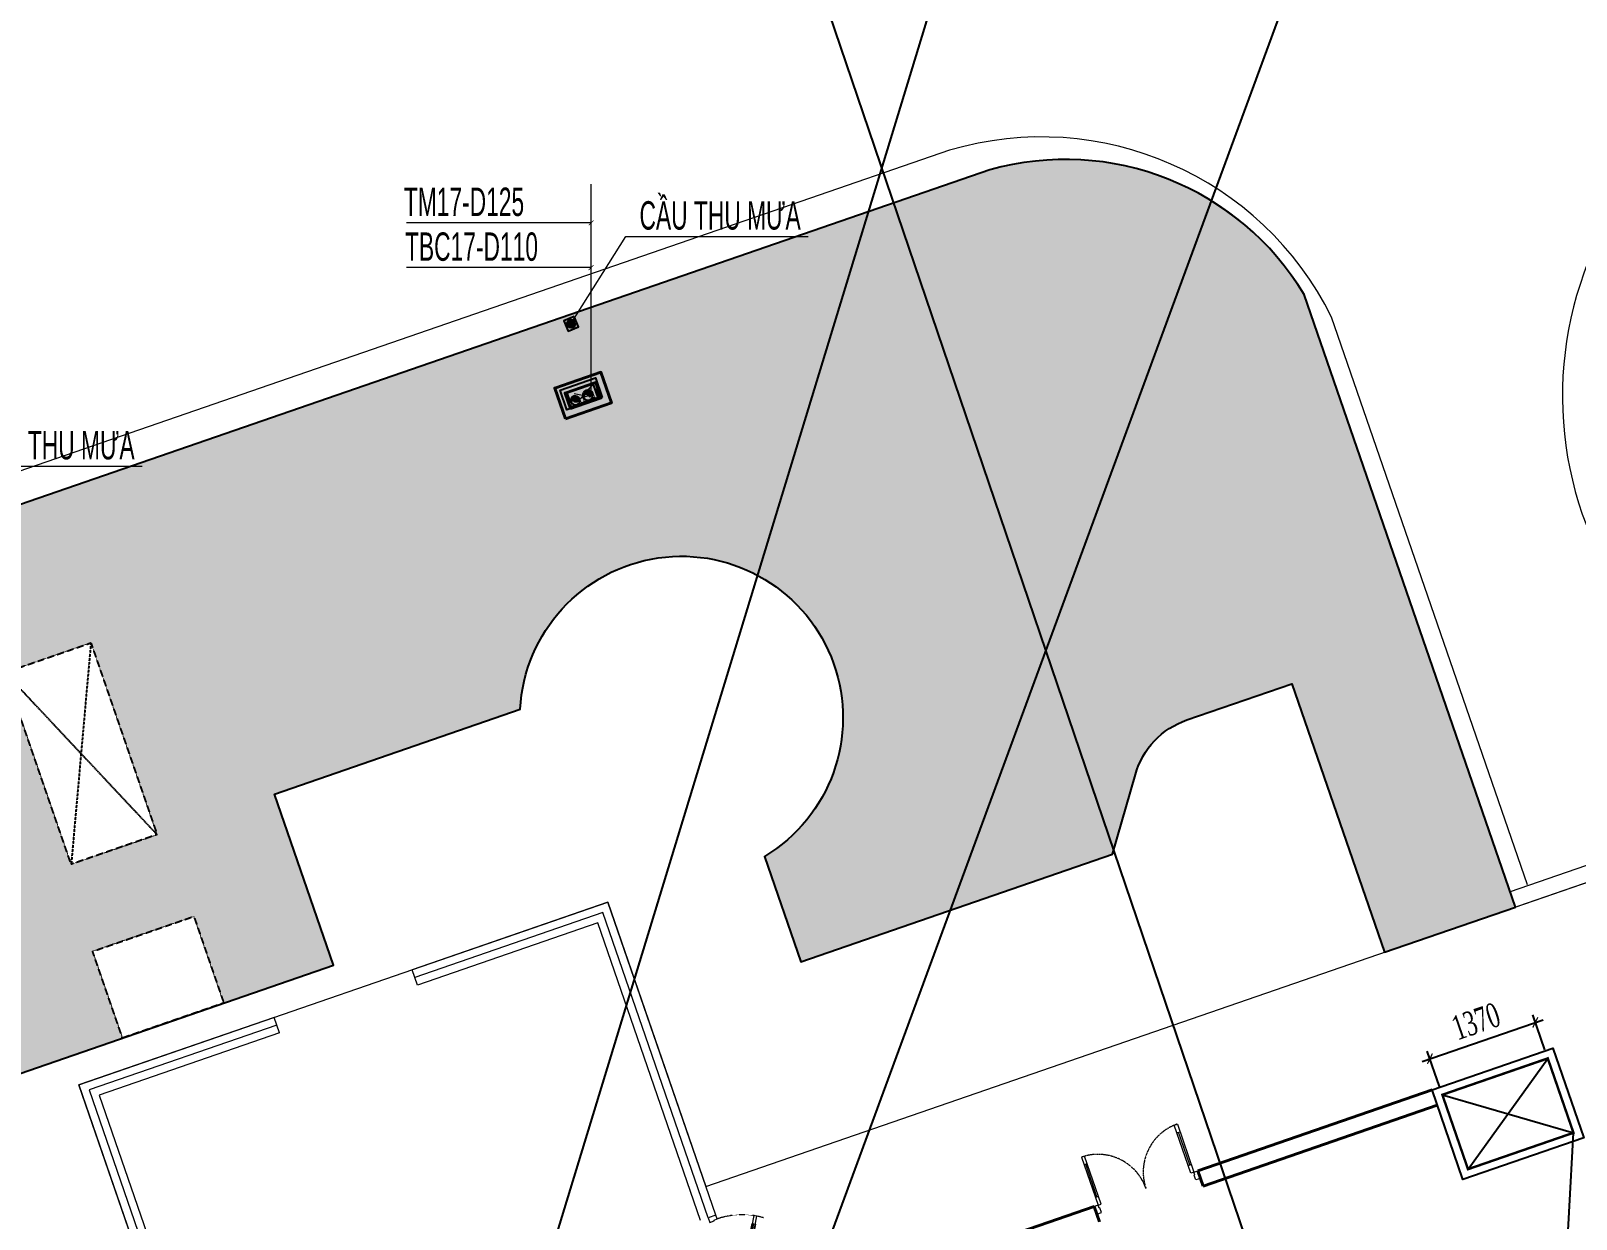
# Model space of a CAD drawing. Header units: millimetres. Extents: x -361340115 to 361596335, y -276742102 to 277032639.
# Drawn here: x 93894 to 112941, y 52083 to 66722 of the extents above; entities that cross this region are included whole.
import ezdxf
from ezdxf.lldxf.tags import DXFTag

# ---------------------------------------------------------------- set-up
doc = ezdxf.new("R2010")
doc.units = ezdxf.units.MM
doc.header["$MEASUREMENT"] = 0
for name, pattern in [('DASHED', [4.5, 3, -1.5]), ('HIDDEN', [0.375, 0.25, -0.125]), ('Xref_ST_MBDV Cot vach 30.7.2022$0$HIDDEN', [0.375, 0.25, -0.125]), ('Xref_ST_MBDV Cot vach 30.7.2022$0$HIDDEN2', [0.1875, 0.125, -0.0625])]:
    doc.linetypes.add(name, pattern=pattern)
doc.layers.add('A-COLUMN UPDATE', color=7, linetype='Continuous', true_color=0xff1f1f)
doc.layers.add('A-REVCLOUD', color=7, linetype='Continuous', true_color=0xfa291e)
for name, color, linetype in [('A-FLOR-OVHD', 40, 'DASHED'), ('A-LANDSCAPE', 83, 'Continuous'), ('Hydraulic - Thep V', 9, 'Continuous'), ('NDT text', 231, 'Continuous'), ('NDT Thiet bi', 40, 'Continuous'), ('P - Ong cap nuoc lanh', 4, 'Continuous'), ('ống thông hơi', 31, 'TH')]:
    doc.layers.add(name, color=color, linetype=linetype)
for name, color, linetype, lineweight in [('AUDIT_I_220808132811-11', 7, 'Continuous', 9), ('KT-Kich thuoc', 159, 'Continuous', 18), ('KT-lomo nuoc', 3, 'HIDDEN', 5), ('KT-Net cat', 1, 'Continuous', 40), ('KT-Net cua', 87, 'Continuous', 9), ('KT-Net thay', 7, 'Continuous', 15), ('SPE-MEP-HVAC', 140, 'Continuous', 0), ('Text _H2H', 7, 'Continuous', 18), ('Xref_ST_MBDV Cot vach 30.7.2022$0$CUA', 37, 'Continuous', 13)]:
    doc.layers.add(name, color=color, linetype=linetype, lineweight=lineweight)
doc.layers.add('MEP', color=130, linetype='Continuous', plot=False)
doc.styles.add('HBA-DimT', font='ARCHS.SHX', dxfattribs={"width": 0.8})
doc.styles.get("Standard").update_dxf_attribs({"font": 'arial.ttf'})
doc.styles.add('TEXTKT', font='hoatbif.shx', dxfattribs={"width": 0.8})
doc.styles.add('uv-abc', font='uv-abc.shx', dxfattribs={"width": 0.85, "height": 150})
doc.styles.add('vntimeh.shx', font='vntimeh.shx', dxfattribs={"width": 0.65})
tags = doc.linetypes.add('TH', pattern='A,1143.876301,["TH",Standard,S=466.984787,R=0,X=0,Y=-199.758304],53.15110300000001,-896.6384539999999,1197.027404', length=3290.693262).pattern_tags.tags
tags[4] = DXFTag(74, 10)
doc.dimstyles.new('1-150-HVAC DIM', dxfattribs={"dimscale": 100, "dimtxt": 3, "dimasz": 1, "dimexe": 1, "dimexo": 0, "dimgap": 1, "dimtad": 1, "dimdec": 0, "dimrnd": 10, "dimzin": 0, "dimdsep": 46, "dimtxsty": 'vntimeh.shx', "dimblk": 'ARCHTICK', "dimcen": 0.2, "dimdle": 1, "dimclrd": 7, "dimclre": 7, "dimclrt": 150, "dimadec": 0, "dimazin": 0, "dimtm": 1e-09, "dimtfac": 1, "dimtdec": 0, "dimtix": 1, "dimtmove": 0, "dimatfit": 3, "dimfxl": 3.6, "dimfxlon": 1, "dimtzin": 0, "dimarcsym": 0})
doc.dimstyles.new('1-40', dxfattribs={"dimscale": 40, "dimtxt": 5, "dimasz": 1.399999999999999, "dimexe": 1.399999999999999, "dimexo": 0.5, "dimgap": 0.5, "dimtad": 1, "dimdec": 0, "dimzin": 0, "dimdsep": 46, "dimtxsty": 'TEXTKT', "dimblk": 'ARCHTICK', "dimcen": 1.199999999999999, "dimdle": 1.199999999999999, "dimclrd": 7, "dimclre": 7, "dimclrt": 7, "dimadec": 0, "dimazin": 0, "dimtfac": 0.04, "dimtdec": 0, "dimtix": 1, "dimtmove": 2, "dimatfit": 3, "dimfxl": 1, "dimtolj": 2, "dimtzin": 0, "dimlwd": 5, "dimlwe": 5, "dimarcsym": 0})
doc.dimstyles.new('HBA_150', dxfattribs={"dimscale": 150, "dimtxt": 2.5, "dimasz": 2, "dimexe": 1, "dimexo": 1, "dimgap": 1, "dimtad": 1, "dimdec": 0, "dimdsep": 46, "dimtxsty": 'HBA-DimT', "dimblk": 'ARCHTICK', "dimcen": 1, "dimdle": 1, "dimclrd": 44, "dimclre": 44, "dimclrt": 256, "dimadec": 1, "dimazin": 2, "dimtfac": 1, "dimtdec": 0, "dimtix": 1, "dimtmove": 1, "dimatfit": 2, "dimldrblk": 'OPEN90', "dimfxl": 4, "dimtolj": 1, "dimtzin": 0, "dimlwd": -1, "dimlwe": -1, "dimarcsym": 0})

# ---------------------------------------------------------------- blocks, each defined once
blk = doc.blocks.new('*U39')
for p, q in [((-1259.999999999515, -100.0000000000009), (-1299.999999999515, -100.000000000001)), ((-1279.999999999515, -100.000000000001), (-1279.999999999515, -524.9999999997586)), ((-90, -100.0000000000001), (-50, -100)), ((-70, -100), (-69.99999999999976, -524.9999999997578)), ((-1259.999999999515, -524.9999999997586), (-1299.999999999515, -524.9999999997586)), ((-89.99999999999976, -524.9999999997578), (-49.99999999999954, -524.9999999997578))]:
    blk.add_line(p, q)
for points in [[(-1349.999999999515, 99.99999998255794), (-1289.999999999515, 99.99999998255795), (-1289.999999999515, 39.99999999999902), (-1299.999999999515, 39.99999999999902), (-1299.999999999515, -9.82018658752306e-13), (-1349.999999999515, -1.040524157195009e-12)], [(0, 99.99999998255892), (-60, 99.99999998255885), (-60, 39.99999999999996), (-50, 39.99999999999997), (-50, -3.008378901229858e-14), (0, 0)], [(-1299.999999999515, -9.82018658752306e-13), (-1259.999999999515, -9.607937984855074e-13), (-1259.999999999515, -624.9999999997586), (-1299.999999999515, -624.9999999997586)], [(-50, -3.008378901229858e-14), (-90, -5.130864927909709e-14), (-89.99999999999976, -624.9999999997578), (-49.99999999999954, -624.9999999997577)]]:
    blk.add_lwpolyline(points, close=True)
at = {"linetype": 'Xref_ST_MBDV Cot vach 30.7.2022$0$HIDDEN2'}
for centre, radius, start, end in [((-1300.000000000525, 1.09041162346565e-09), 625.0000000009959, 270.0000392677513, 5.777463211096081e-14), ((-49.99999999983444, 2.645360629784086e-10), 625.0000000001749, 180, 269.9999607322486)]:
    blk.add_arc(centre, radius, start, end, dxfattribs=at)
blk = doc.blocks.new('*U64')
blk.add_line((146.6025403784438, -32.67949192431111), (796.1215932167805, -407.6794919243156))
for points in [[(0, 99.99999998255892), (60, 99.9999999825589), (60, 40.00000000000001), (50, 40.00000000000001), (50, 1.4210854715202e-14), (0, 0)], [(50, 1.4210854715202e-14), (872.7241335952248, -475.0000000000042), (892.7241335952248, -440.3589838486267), (70, 34.64101615137771)], [(1050.000000000009, 99.99999998255909), (990.0000000000086, 99.99999998255905), (990.0000000000086, 40.00000000000013), (1000.000000000009, 40.00000000000014), (1000.000000000009, 1.323385845350289e-13), (1050.000000000009, 1.181277298198269e-13)], [(136.6025403784438, -49.99999999999996), (156.6025403784438, -15.35898384862251), (806.1215932167805, -390.3589838486267), (786.1215932167805, -425.0000000000042)]]:
    blk.add_lwpolyline(points, close=True)
at = {"linetype": 'Xref_ST_MBDV Cot vach 30.7.2022$0$HIDDEN'}
blk.add_arc((50, 1.4210854715202e-14), 950.0000000000085, 324.9504689264759, 3.239567070474854e-14, dxfattribs=at)
blk = doc.blocks.new('*U112')
at = {"layer": 'KT-lomo nuoc', "ltscale": 500}
for p, q in [((-346.4660247223507, 49.60213019069906), (28.34938699602225, 197.9712885032892)), ((-318.1166377263282, 247.5827157463289), (8.673617379884035e-19, -0.00929705234011635))]:
    blk.add_line(p, q, dxfattribs=at)
blk.add_lwpolyline([(-346.4660247223507, 49.60213019069906), (-318.1166377263282, 247.5827157463289), (28.34938699602225, 197.9712885032892), (8.673617379884035e-19, -0.00929705234011635)], close=True, dxfattribs=at)
blk = doc.blocks.new('A$C0DB07F86')
at = {"layer": 'KT-Net cat', "elevation": -1.244732893472907e-07}
for points in [[(-77130.23901163254, 23777.11173251173), (-77260.77113655463, 24155.20530488559), (-76693.62097004686, 24351.0073750216), (-76563.08699312659, 23972.91986793753)], [(-77068.41213112348, 23904.45836291058), (-77133.6765400769, 24093.50035962057), (-76755.57672627296, 24224.03688641243), (-76690.31161960843, 24034.99858343143)]]:
    blk.add_lwpolyline(points, close=True, dxfattribs=at)
at = {"layer": 'KT-lomo nuoc', "linetype": 'HIDDEN', "xscale": -0.9999999999999997, "rotation": 10.8976534755902}
blk.add_blockref('*U112', (-77044.7160557468, 23912.43044117813, -1.730078273302358e-07), dxfattribs=at)
blk = doc.blocks.new('skylight+openings')
at = {"layer": 'A-FLOR-OVHD', "elevation": -1.513033865603922}
blk.add_lwpolyline([(24794.34296209975, 35900.04720569451), (25914.34296209912, 35900.04720569451), (25914.34296209911, 33400.04720569502), (24794.34296209978, 33400.04720569502)], close=True, dxfattribs=at)
for points in [[(25914.34296209912, 35900.04720569451), (24794.34296209978, 33400.04720569502)], [(25914.34296209911, 33400.04720569502), (24794.34296209975, 35900.04720569451)]]:
    blk.add_lwpolyline(points, dxfattribs=at)
at = {"layer": 'A-FLOR-OVHD', "color": 4, "elevation": -1.513033865603922}
blk.add_lwpolyline([(24694.34296210049, 32300.04720569476), (26014.34296210088, 32300.04720569475), (26014.34296210088, 31169.99999454807), (24694.34296210049, 31169.99999454808)], close=True, dxfattribs=at)
blk = doc.blocks.new('_ARCHTICK')
at = {"color": 0, "linetype": 'ByBlock', "const_width": 0.15}
blk.add_lwpolyline([(-0.5, -0.5), (0.5, 0.5)], dxfattribs=at)
blk = doc.blocks.new('*D211')
at = {"layer": 'A-REVCLOUD', "color": 7, "lineweight": -2, "transparency": 16777216}
for p, q in [((33709.74194259557, -73910.70964319752, -1.793279962223473e-09), (35198.51133299332, -73396.71479706255, -1.793279962223473e-09)), ((35221.47082859424, -73769.63953687173, -1.793279962223473e-09), (35071.35169891849, -73334.82434980327, -1.793279962223473e-09)), ((33921.75151953062, -74218.36519619117, -1.793279962223473e-09), (33771.63238985486, -73783.5500091227, -1.793279962223473e-09))]:
    blk.add_line(p, q, dxfattribs=at)
at = {"layer": 'Defpoints', "color": 0, "transparency": 16777216}
for p in [(35103.98629232626, -73429.34939047032, -1.793279962223473e-09), (35257.1938806863, -73873.11019788355, -1.793279962223473e-09), (33957.47457162268, -74321.83585720298, -1.793279962223473e-09)]:
    blk.add_point(p, dxfattribs=at)
at = {"layer": 'A-REVCLOUD', "color": 7, "lineweight": -2, "transparency": 16777216, "xscale": 100, "yscale": 100, "zscale": 100}
for p, rotation in [((35103.98629232626, -73429.34939047032, -1.793279962223473e-09), 19.04713795027762), ((33804.26698326263, -73878.07504978975, -1.793279962223473e-09), 199.0471379502776)]:
    blk.add_blockref('_ARCHTICK', p, dxfattribs=dict(at, rotation=rotation))
at = {"layer": 'A-REVCLOUD', "color": 150, "transparency": 16777216, "insert": (34372.54015427501, -73417.3996184624, -1.793279962223473e-09), "char_height": 300, "attachment_point": 5, "rotation": 19.047137950277616, "style": 'vntimeh.shx'}
blk.add_mtext('1370', dxfattribs=at)
blk = doc.blocks.new('_Open90')
at = {"color": 0, "linetype": 'ByBlock', "lineweight": -2}
for p, q in [((0, 0), (-1, 0)), ((-0.5, 0.5), (0, 0)), ((0, 0), (-0.5, -0.5))]:
    blk.add_line(p, q, dxfattribs=at)
blk = doc.blocks.new('BA')
at = {"layer": 'NDT Thiet bi'}
for p, q in [((-23605.98111672918, -408374.399627113), (-23661.01879083555, -408374.399627113)), ((-23605.98111672828, -408374.399627113), (-23659.14342756742, -408360.1548288561)), ((-23605.98111672828, -408374.3996271128), (-23659.14342756742, -408388.6444253699)), ((-23605.98111672828, -408374.3996271131), (-23653.64514067044, -408346.8807900597)), ((-23605.98111672828, -408374.3996271128), (-23653.64514067044, -408401.9184641663)), ((-23644.89862931061, -408335.4821145312), (-23605.98111672828, -408374.3996271131)), ((-23644.89862931061, -408413.3171396947), (-23605.98111672828, -408374.3996271127)), ((-23605.98111672918, -408374.3996271134), (-23633.49995378257, -408326.7356031715)), ((-23605.98111672918, -408374.3996271128), (-23633.49995378257, -408422.0636510544)), ((-23605.98111672918, -408374.3996271128), (-23620.22591498598, -408321.2373162746)), ((-23605.98111672918, -408374.3996271137), (-23620.22591498598, -408427.5619379514)), ((-23605.98111672918, -408391.0670704846), (-23605.98111672918, -408319.3619530063)), ((-23605.98111672918, -408374.3996271128), (-23591.73631847188, -408321.2373162746)), ((-23605.98111672918, -408374.3996271119), (-23578.4622796753, -408326.7356031715)), ((-23567.06360414774, -408335.4821145312), (-23605.98111672828, -408374.3996271131)), ((-23605.98111672828, -408374.3996271128), (-23558.31709278741, -408346.8807900597)), ((-23605.98111672828, -408374.3996271131), (-23552.81880589044, -408360.1548288561)), ((-23605.98111672918, -408374.399627113), (-23550.94344262231, -408374.399627113)), ((-23605.98111672918, -408374.3996271139), (-23578.4622796753, -408422.0636510544)), ((-23605.98111672828, -408374.3996271128), (-23552.81880589044, -408388.6444253699)), ((-23605.98111672828, -408374.3996271128), (-23558.31709278741, -408401.9184641663)), ((-23567.06360414774, -408413.3171396947), (-23605.98111672828, -408374.3996271128)), ((-23605.98111672918, -408374.3996271137), (-23591.73631847188, -408427.5619379514)), ((-23605.98111672918, -408391.0670704846), (-23605.98111672918, -408429.4373012196)), ((-23589.31367335698, -408374.399627113), (-23550.94344262231, -408374.399627113))]:
    blk.add_line(p, q, dxfattribs=at)
blk.add_lwpolyline([(-23679.58266610136, -408448.0011764859), (-23532.37956735559, -408448.0011764859), (-23532.37956735559, -408300.7980777401), (-23679.58266610136, -408300.7980777401)], close=True, dxfattribs=at)
blk.add_circle((-23605.98111672918, -408374.399627113), 55.0376741066807, dxfattribs=at)
blk = doc.blocks.new('*U352')
h = blk.add_hatch(color=256)
edge = h.paths.add_edge_path()
edge.add_spline(control_points=[(-55.00000000003494, -1.270405297714567e-10), (-38.89392320345256, -12.34706986960887), (-7.630460178462228, -36.31392469389525), (4.22205666304286, 39.05594180934806), (37.26972548867967, 13.64312675595557), (54.99999926477517, 0.008992973199051376)], knot_values=[0, 0, 0, 0, 58.13245871371956, 112.8407630572771, 176.1670112371614, 176.1670112371614, 176.1670112371614, 176.1670112371614], degree=3, periodic=0)
edge.add_ellipse((0, -1.270405297714567e-10), major_axis=(-38.89087296527187, 38.8908729652719), ratio=0.999999999999121, start_angle=225.0093683530902, end_angle=314.9999999999748)
edge.add_ellipse((0, -1.270405297714567e-10), major_axis=(-38.89087296529244, 38.89087296529242), ratio=0.9999999999983387, start_angle=314.9999999999524, end_angle=405.0000000000476)
blk.add_circle((0, 0), 55)
blk.add_open_spline([(54.99999926477517, 0.0089929733006838), (37.26972548867967, 13.64312675610802), (4.22205666304286, 39.05594180947509), (-7.630460178462228, -36.31392469379362), (-38.89392320345256, -12.34706986950724), (-55.00000000003494, 0)], degree=3, knots=[0, 0, 0, 0, 63.32624817988433, 118.0345525234419, 176.1670112371614, 176.1670112371614, 176.1670112371614, 176.1670112371614])
at = {"layer": 'Hydraulic - Thep V', "color": 2}
for p, q in [((-66.52448746664727, -58.79540605591585), (-65.99233831110391, -58.48816959770873)), ((-66.52448746664727, -61.97181987784545), (-65.99233831110391, -62.27905633600177)), ((-64.13178654222932, -61.91097613195864), (-64.13178654222932, -58.85624980233634)), ((-59.14008422236178, -61.91097613195864), (-59.14008422236178, -58.85624980233634)), ((-56.7473832979184, -58.79540605591585), (-57.27953245315688, -58.48816959770873)), ((-56.7473832979184, -61.97181987784545), (-57.27953245315688, -62.27905633600177)), ((56.65552180308031, -58.79540605591585), (57.18767095862368, -58.48816959770873)), ((56.65552180308031, -61.97181987784545), (57.18767095862368, -62.27905633600177)), ((59.04822272752369, -61.91097613195864), (59.04822272752369, -58.85624980233634)), ((64.03992504739122, -61.91097613195864), (64.03992504739122, -58.85624980233634)), ((66.43262597180919, -58.79540605591585), (65.90047681659613, -58.48816959770873)), ((66.43262597180919, -61.97181987784545), (65.90047681659613, -62.27905633600177))]:
    blk.add_line(p, q, dxfattribs=at)
at = {"layer": 'Hydraulic - Thep V', "const_width": 6.717857058566906}
blk.add_lwpolyline([(61.54407388700011, -78.9903091769549), (61.54407388700011, 3.458788986197603, 0.4057402817877601), (-0.04593074791450312, 63.19789822851791, 0.4057402817873901), (-61.63593538275289, 3.4587889855624), (-61.63593538275289, -78.9903091769549)], format="xyb", dxfattribs=at)
at = {"layer": 'Hydraulic - Thep V', "color": 2}
for points in [[(-56.14912562955353, -57.4905678248802), (-56.14912562955353, -58.48816959770873), (-67.12274513473267, -58.48816959770873), (-67.12274513473267, -57.4905678248802)], [(67.03088364019946, -57.4905678248802), (67.03088364019946, -58.48816959770873), (56.05726413507116, -58.48816959770873), (56.05726413507116, -57.4905678248802)]]:
    blk.add_lwpolyline(points, close=True, dxfattribs=at)
for points in [[(-66.62394424829299, -58.85624980233634), (-66.62394424829299, -61.91097613195864)], [(-57.27953245315688, -58.48816959770873), (-65.99233831110391, -58.48816959770873)], [(-57.27953245315688, -62.27905633600177), (-65.99233831110391, -62.27905633600177)], [(-65.99233831110391, -62.27905633600177), (-57.27953245315688, -62.27905633600177)], [(-56.64792651624729, -61.91097613195864), (-56.64792651624729, -58.85624980233634)], [(56.5560650214092, -58.85624980233634), (56.5560650214092, -61.91097613195864)], [(65.90047681659613, -58.48816959770873), (57.18767095862368, -58.48816959770873)], [(65.90047681659613, -62.27905633600177), (57.18767095862368, -62.27905633600177)], [(57.18767095862368, -62.27905633600177), (65.90047681659613, -62.27905633600177)], [(66.5320827534549, -61.91097613195864), (66.5320827534549, -58.85624980233634)]]:
    blk.add_lwpolyline(points, dxfattribs=at)
for centre, radius, start, end in [((-65.3778653951214, -60.78141374086201), 2.293244142686893, 57.08669084638375, 122.9133091536163), ((-65.3778653951214, -59.9858121935091), 2.293244142686893, 237.0866908463837, 302.9133091536162), ((-61.6359353821431, -67.13405163220902), 8.645882034375607, 73.2213451221314, 106.7786548778686), ((-61.6359353821431, -53.63317430147607), 8.645882034375607, 253.2213451221314, 286.7786548778686), ((-57.89400536913938, -60.78141374086201), 2.293244142686893, 57.08669084638375, 122.9133091536163), ((-57.89400536913938, -59.9858121935091), 2.293244142686893, 237.0866908463837, 302.9133091536162), ((57.8021438746316, -60.78141374086201), 2.293244142686893, 57.08669084638375, 122.9133091536163), ((57.8021438746316, -59.9858121935091), 2.293244142686893, 237.0866908463837, 302.9133091536162), ((61.54407388763531, -67.13405163220902), 8.645882034375607, 73.2213451221314, 106.7786548778686), ((61.54407388763531, -53.63317430147607), 8.645882034375607, 253.2213451221314, 286.7786548778686), ((65.28600390058821, -60.78141374086201), 2.293244142686893, 57.08669084638375, 122.9133091536163), ((65.28600390058821, -59.9858121935091), 2.293244142686893, 237.0866908463837, 302.9133091536162)]:
    blk.add_arc(centre, radius, start, end, dxfattribs=at)
blk = doc.blocks.new('*U353')
h = blk.add_hatch(color=256)
edge = h.paths.add_edge_path()
edge.add_spline(control_points=[(-55.00000000003494, -1.270405297714567e-10), (-38.89392320345256, -12.34706986960887), (-7.630460178462228, -36.31392469389525), (4.22205666304286, 39.05594180934806), (37.26972548867967, 13.64312675595557), (54.99999926477517, 0.008992973199051376)], knot_values=[0, 0, 0, 0, 58.13245871371956, 112.8407630572771, 176.1670112371614, 176.1670112371614, 176.1670112371614, 176.1670112371614], degree=3, periodic=0)
edge.add_ellipse((0, -1.270405297714567e-10), major_axis=(-38.89087296527187, 38.8908729652719), ratio=0.999999999999121, start_angle=225.0093683530902, end_angle=314.9999999999748)
edge.add_ellipse((0, -1.270405297714567e-10), major_axis=(-38.89087296529244, 38.89087296529242), ratio=0.9999999999983387, start_angle=314.9999999999524, end_angle=405.0000000000476)
blk.add_circle((0, 0), 55)
blk.add_open_spline([(54.99999926477517, 0.0089929733006838), (37.26972548867967, 13.64312675610802), (4.22205666304286, 39.05594180947509), (-7.630460178462228, -36.31392469379362), (-38.89392320345256, -12.34706986950724), (-55.00000000003494, 0)], degree=3, knots=[0, 0, 0, 0, 63.32624817988433, 118.0345525234419, 176.1670112371614, 176.1670112371614, 176.1670112371614, 176.1670112371614])
at = {"layer": 'Hydraulic - Thep V', "color": 2}
for p, q in [((-66.52448746664727, -58.79540605591585), (-65.99233831110391, -58.48816959770873)), ((-66.52448746664727, -61.97181987784545), (-65.99233831110391, -62.27905633600177)), ((-64.13178654222932, -61.91097613195864), (-64.13178654222932, -58.85624980233634)), ((-59.14008422236178, -61.91097613195864), (-59.14008422236178, -58.85624980233634)), ((-56.7473832979184, -58.79540605591585), (-57.27953245315688, -58.48816959770873)), ((-56.7473832979184, -61.97181987784545), (-57.27953245315688, -62.27905633600177)), ((56.65552180308031, -58.79540605591585), (57.18767095862368, -58.48816959770873)), ((56.65552180308031, -61.97181987784545), (57.18767095862368, -62.27905633600177)), ((59.04822272752369, -61.91097613195864), (59.04822272752369, -58.85624980233634)), ((64.03992504739122, -61.91097613195864), (64.03992504739122, -58.85624980233634)), ((66.43262597180919, -58.79540605591585), (65.90047681659613, -58.48816959770873)), ((66.43262597180919, -61.97181987784545), (65.90047681659613, -62.27905633600177))]:
    blk.add_line(p, q, dxfattribs=at)
at = {"layer": 'Hydraulic - Thep V', "const_width": 6.717857058566906}
blk.add_lwpolyline([(61.54407388700011, -78.9903091769549), (61.54407388700011, 3.458788986197603, 0.4057402817877601), (-0.04593074791450312, 63.19789822851791, 0.4057402817873901), (-61.63593538275289, 3.4587889855624), (-61.63593538275289, -78.9903091769549)], format="xyb", dxfattribs=at)
at = {"layer": 'Hydraulic - Thep V', "color": 2}
for points in [[(-56.14912562955353, -57.4905678248802), (-56.14912562955353, -58.48816959770873), (-67.12274513473267, -58.48816959770873), (-67.12274513473267, -57.4905678248802)], [(67.03088364019946, -57.4905678248802), (67.03088364019946, -58.48816959770873), (56.05726413507116, -58.48816959770873), (56.05726413507116, -57.4905678248802)]]:
    blk.add_lwpolyline(points, close=True, dxfattribs=at)
for points in [[(-66.62394424829299, -58.85624980233634), (-66.62394424829299, -61.91097613195864)], [(-57.27953245315688, -58.48816959770873), (-65.99233831110391, -58.48816959770873)], [(-57.27953245315688, -62.27905633600177), (-65.99233831110391, -62.27905633600177)], [(-65.99233831110391, -62.27905633600177), (-57.27953245315688, -62.27905633600177)], [(-56.64792651624729, -61.91097613195864), (-56.64792651624729, -58.85624980233634)], [(56.5560650214092, -58.85624980233634), (56.5560650214092, -61.91097613195864)], [(65.90047681659613, -58.48816959770873), (57.18767095862368, -58.48816959770873)], [(65.90047681659613, -62.27905633600177), (57.18767095862368, -62.27905633600177)], [(57.18767095862368, -62.27905633600177), (65.90047681659613, -62.27905633600177)], [(66.5320827534549, -61.91097613195864), (66.5320827534549, -58.85624980233634)]]:
    blk.add_lwpolyline(points, dxfattribs=at)
for centre, radius, start, end in [((-65.3778653951214, -60.78141374086201), 2.293244142686893, 57.08669084638375, 122.9133091536163), ((-65.3778653951214, -59.9858121935091), 2.293244142686893, 237.0866908463837, 302.9133091536162), ((-61.6359353821431, -67.13405163220902), 8.645882034375607, 73.2213451221314, 106.7786548778686), ((-61.6359353821431, -53.63317430147607), 8.645882034375607, 253.2213451221314, 286.7786548778686), ((-57.89400536913938, -60.78141374086201), 2.293244142686893, 57.08669084638375, 122.9133091536163), ((-57.89400536913938, -59.9858121935091), 2.293244142686893, 237.0866908463837, 302.9133091536162), ((57.8021438746316, -60.78141374086201), 2.293244142686893, 57.08669084638375, 122.9133091536163), ((57.8021438746316, -59.9858121935091), 2.293244142686893, 237.0866908463837, 302.9133091536162), ((61.54407388763531, -67.13405163220902), 8.645882034375607, 73.2213451221314, 106.7786548778686), ((61.54407388763531, -53.63317430147607), 8.645882034375607, 253.2213451221314, 286.7786548778686), ((65.28600390058821, -60.78141374086201), 2.293244142686893, 57.08669084638375, 122.9133091536163), ((65.28600390058821, -59.9858121935091), 2.293244142686893, 237.0866908463837, 302.9133091536162)]:
    blk.add_arc(centre, radius, start, end, dxfattribs=at)
blk = doc.blocks.new('EWJRWR')
at = {"extrusion": (1.545835128739098e-19, -1.494288110168173e-06, 0.9999999999988837), "elevation": -0.2045197696412766}
blk.add_lwpolyline([(-47513.32735952509, 136860.1521825778), (-47176.87492823245, 136860.1521825778), (-47177.02786536003, 136875.2382676931), (-47513.48029665269, 136875.2382676929)], close=True, dxfattribs=at)
at = {"layer": 'NDT text'}
for points in [[(-47108.40382808889, 136860.1521827305), (-47568.40382808889, 136860.1521827305), (-47568.40382808889, 137115.1521827305), (-47108.40382808889, 137115.1521827305)], [(-47163.40382808889, 136860.1521827305), (-47513.40382808889, 136860.1521827305), (-47513.40382808889, 137060.1521827305), (-47163.40382808889, 137060.1521827305)]]:
    blk.add_lwpolyline(points, close=True, dxfattribs=at)
at = {"layer": 'ống thông hơi', "ltscale": 0.6, "extrusion": (0.0006420769243504899, -0.06333749922472766, 0.9979919583489543), "xscale": -1, "rotation": 0.0003954788762872141}
blk.add_blockref('*U352', (-46043.74978951945, 137131.7413936186, -8699.78835634543), dxfattribs=at)
at = {"layer": 'ống thông hơi', "ltscale": 0.6, "extrusion": (0.0006420769243504905, -0.06333749922472766, 0.9979919583489544), "xscale": -1.136363636363638, "yscale": 1.136363636363639, "zscale": 1.136363636363637, "rotation": 0.0003954788762872141}
blk.add_blockref('*U353', (-45875.61363399049, 137140.5605142254, -8699.846199151778), dxfattribs=at)
blk = doc.blocks.new('A$C3d8987ab')
at = {"layer": 'A-REVCLOUD', "color": 6}
for points, elevation in [([(21529.14101080201, -80993.01640490515), (29431.26849084243, -55095.55301800391), (43015.02699917636, -55095.55301800391)], -0.1034278045913795), ([(43106.69146329619, -58962.47315510051), (32706.66005654109, -58962.47315510051), (24665.91753496754, -80809.28279989972)], -0.0003818020573678126), ([(23860.83301742643, -89454.06583299412), (34772.81135037844, -89454.06583299412), (35573.74943667615, -74790.00309216409)], -0.0003818024231170213)]:
    blk.add_lwpolyline(points, dxfattribs=dict(at, elevation=elevation))
at = {"layer": 'A-REVCLOUD', "color": 210, "elevation": -1.793279962223473e-09}
for points in [[(34274.03012773243, -75238.72875165599), (33957.47457162268, -74321.83585720297), (35257.1938806863, -73873.11019788354), (35573.74943667615, -74790.00309216403), (34274.03012766654, -75238.72875146483)], [(34274.03012766654, -75238.72875146483), (35257.1938806863, -73873.11019788354)], [(33957.47457174235, -74321.8358572376), (35573.74943667615, -74790.00309216403)]]:
    blk.add_lwpolyline(points, dxfattribs=at)
at = {"layer": 'A-REVCLOUD', "color": 210}
dim = blk.add_aligned_dim(p1=(33957.47457162268, -74321.83585720297, -1.793279962223473e-09), p2=(35257.1938806863, -73873.11019788354, -1.793279962223473e-09), distance=469.46375720296896, dimstyle='1-150-HVAC DIM', dxfattribs=at)
dim.commit()
dim.dimension.update_dxf_attribs({"geometry": '*D211', "text_midpoint": (34372.54015427501, -73417.3996184624, -1.793279962223473e-09)})
blk = doc.blocks.new('KJRTWETEYE')
at = {"rotation": 19.04713424107393}
blk.add_blockref('EWJRWR', (8594.43320395003, -62883.36412993376, -5.479736325662457e-05), dxfattribs=at)
at = {"layer": 'NDT text', "ltscale": 0.2, "style": 'uv-abc', "width": 0.6}
for s, p in [('TM17-D125', (-83044.27838111723, 53346.79698349618, -0.4601040210760184)), ('TBC17-D110', (-83029.82293571458, 52794.42583585502, -0.4601040210760184))]:
    blk.add_text(s, height=350, dxfattribs=at).set_placement(p)
at = {"layer": 'Text _H2H', "color": 231}
for points, override in [([(-80930.54714271586, 51075.99806142761, -1.957583444598199e-07), (-80735.40247211649, 51145.39922678484, -1.957583444598199e-07), (-80735.40247211649, 53738.89308339501, -1.957583444598199e-07)], {"dimasz": 1.5, "dimtad": 0, "dimldrblk": 'Dot'}), ([(-80735.40247211649, 53262.40005914035, -1.957583444598199e-07), (-83012.56700449668, 53262.40005914035, -1.957583444598199e-07)], {"dimasz": 1.5, "dimtad": 0, "dimclrd": 7, "dimldrblk": 'ARCHTICK'}), ([(-80735.40247211649, 52710.0289114992, -1.957583444598199e-07), (-83012.56700449668, 52710.0289114992, -1.957583444598199e-07)], {"dimasz": 1.5, "dimtad": 0, "dimclrd": 7, "dimldrblk": 'ARCHTICK'})]:
    blk.add_leader(points, dimstyle='1-40', override=override, dxfattribs=at)
blk = doc.blocks.new('RKWEWE')
blk.add_blockref('KJRTWETEYE', (181535.1496043098, 11095.15893789065))
at = {"xscale": 0.9341895732604871, "yscale": 0.9341895732604871, "zscale": 0.9341895732604871, "rotation": 202.4444681054613}
blk.add_blockref('BA', (225822.1508323978, -297905.7547799143), dxfattribs=at)
at = {"layer": 'NDT text', "ltscale": 0.2, "style": 'uv-abc', "width": 0.6}
for p in [(101395.8172572652, 64274.09744832438), (93184.99197642638, 61442.91150094719)]:
    blk.add_text('CẦU THU MƯA', height=350, dxfattribs=at).set_placement(p)
at = {"layer": 'P - Ong cap nuoc lanh'}
blk.add_leader([(109315.580419546, 50530.71003058687, 0.471627646994222), (100850.2374684571, 75434.95372689705, 0.471627646994222), (80595.43663004064, 75434.95372689705, 0.471627646994222)], dimstyle='HBA_150', override={"dimgap": 1, "dimtad": 0}, dxfattribs=at)
at = {"layer": 'Text _H2H', "color": 231}
for points in [[(100549.3095111201, 63111.7673181018), (101228.5852999742, 64190.80490721809), (103475.8335647214, 64190.80490721809)], [(92338.48423028125, 60280.58137072462), (93017.76001913536, 61359.61895984091), (95265.00828388256, 61359.61895984091)]]:
    blk.add_leader(points, dimstyle='1-40', override={"dimasz": 1, "dimtad": 0, "dimldrblk": 'Dot'}, dxfattribs=at)
blk = doc.blocks.new('A$Cd3fdeb23')
blk.add_blockref('RKWEWE', (-181388.2243324411, -20650.03152461779, -1.244732893472907e-07))
blk.add_blockref('A$C3d8987ab', (-104053.5490827983, 107286.2322138175, -1.223451539630178e-07))

msp = doc.modelspace()

# ---------------------------------------------------------------- hatches: boundary and pattern name
at = {"layer": 'A-LANDSCAPE'}
h = msp.add_hatch(dxfattribs=at)
h.set_pattern_fill('GRASS', color=256, scale=300)
h.set_pattern_definition([(109.0471379636342, (160238.7968002264, 39304.50463932182), (-269.7463186019843, 131.2894647456127), [56.25, -368.0140689]), (64.04713796363419, (160238.7968002264, 39304.50463932182), (-269.7463186731483, 131.2894647802493), [56.25, -243.75]), (154.0471379636342, (160238.7968002264, 39304.50463932182), (-131.2894647802493, -269.7463186731483), [56.25, -243.75])])
h.paths.add_polyline_path([(84221.41265687473, 47515.9708758698), (85710.18209045571, 48029.96573730213), (86092.00662561494, 46924.02336396351), (84603.23719203396, 46410.02850253118)], flags=16)
h.paths.add_polyline_path([(93574.92482185118, 58817.39084596603), (94633.6052772364, 59182.89829237966), (95449.47011298145, 56819.77227589379), (94390.78965759622, 56454.26482948016)], flags=16)
h.paths.add_polyline_path([(94655.24514466543, 55381.85478879639), (95902.9757140723, 55812.63143336019), (96271.76202673808, 54744.45384829663), (95024.03145733122, 54313.67720373283)], flags=16)
h.paths.add_polyline_path([(81932.65227828281, 50746.03167820076), (82405.2774813202, 50909.20464526009), (83384.31528039278, 48073.4534365458), (82911.6900773554, 47910.28046948648)], flags=16)
edge = h.paths.add_edge_path()
edge.add_line((84818.4920528615, 54914.86477928401), (88983.28061842812, 56352.75000554093))
edge.add_arc((89962.31827919537, 53516.99873668826), 3000.000000000024, 19.047137963634782, 109.04713509198709, ccw=False)
edge.add_line((92798.06949897896, 54496.03653958254), (93091.3453823495, 53646.57246215621))
edge.add_line((93091.3453823495, 53646.57246215621), (97623.42333480582, 55211.26389565122))
edge.add_line((97623.42333480582, 55211.26389565122), (96895.65647496056, 57319.21698430961))
edge.add_line((96895.65647496056, 57319.21698430961), (99925.63846167516, 58365.31259607791))
edge.add_arc((101913.3451846431, 58259.08754985854), 1990.543085938172, -59.10038788637422, 176.9409658490358, ccw=False)
edge.add_line((102935.5596101659, 56551.06546416134), (103383.481303799, 55253.67481659623))
edge.add_line((103383.481303799, 55253.67481659623), (107227.8538210242, 56580.39521057357))
edge.add_line((107227.8538210242, 56580.39521057358), (107508.2787102488, 57561.63777166378))
edge.add_arc((108469.7845703497, 57286.85334526462), 999.9999999999892, 109.04713796363481, 164.0508322001845, ccw=False)
edge.add_line((108143.4386360517, 58232.10375185913), (109438.5374900334, 58679.23420804559))
edge.add_line((109438.5374900334, 58679.23420804559), (110580.7482600766, 55370.8577849647))
edge.add_line((110580.7482600766, 55370.8577849647), (112192.2007177188, 55927.20873091223))
edge.add_line((112192.2007177188, 55927.20873091223), (109587.6674235511, 63473.68657492247))
edge.add_arc((106645.7857231018, 61707.30243454863), 3431.440057877018, 30.98172711043519, 105.7520339646704)
edge.add_line((105714.2368501754, 65009.87681950237), (76278.48767512773, 54854.77627447963))
edge.add_arc((77468.86093764768, 51404.33985340512), 3649.99999999998, 109.0340292044296, 207.7412046220932)
edge.add_line((74238.39521268118, 49705.342737511), (77737.93237425352, 43828.71543731077))
edge.add_line((77737.93237425352, 43828.71543731076), (83041.79755176159, 45659.86496622858))
edge.add_line((83041.79755176159, 45659.86496622858), (82976.54378019743, 45848.8703976445))
edge.add_line((82976.54378019743, 45848.8703976445), (89901.25947203154, 48239.46393048442))
edge.add_line((89901.25947203154, 48239.46393048442), (89160.5009582993, 50385.04692359759))
edge.add_line((89160.5009582993, 50385.04692359759), (86679.32852857377, 49528.42678454828))
edge.add_arc((85748.38354722259, 52221.46380943083), 2849.404670398916, 109.04713509196321, 289.06954706722166, ccw=False)

# ---------------------------------------------------------------- linework, layer by layer
at = {"layer": 'A-COLUMN UPDATE'}
msp.add_lwpolyline([(111164.9909549314, 53676.3143972424), (112653.7603456727, 54190.30924357742), (113035.5850886623, 53084.36626760257), (111546.8156977217, 52570.3714215042)], close=True, dxfattribs=at)
at = {"layer": 'A-LANDSCAPE', "elevation": 2.231416511547479}
msp.add_lwpolyline([(93091.3453823495, 53646.57246215621), (97623.42333480582, 55211.26389565122), (96895.65647496056, 57319.21698430961), (99925.63846167516, 58365.31259607791, -1.664959913038968), (102935.5596101659, 56551.06546416134), (103383.481303799, 55253.67481659623), (107227.8538210242, 56580.39521057358), (107508.2787102488, 57561.63777166378, -0.2447155276157083), (108143.4386360517, 58232.10375185913), (109438.5374900334, 58679.23420804559), (110580.7482600766, 55370.8577849647), (112192.2007177188, 55927.20873091223), (109587.6674235511, 63473.68657492247, 0.3383369275737649), (105714.2368501754, 65009.87681950237), (76278.48767512773, 54854.77627447963, 0.4594579942787118)], format="xyb", dxfattribs=at)
at = {"layer": 'AUDIT_I_220808132811-11'}
for points in [[(141726.2211507584, 39265.57351504447), (141736.388630915, 40937.84471945296, 0.08515873318755561), (141435.0231201176, 42768.84810100694), (139700.38840542, 47783.39119575516), (135572.6077642244, 59714.18901553581, 0.2600451643030329), (132641.9934517462, 62317.03455636266), (117569.383234025, 66672.16968596447, 0.5721348877565147), (113182.3709304168, 60359.32668208517), (114378.1398404091, 56893.35787389693)], [(112341.8432262803, 56202.10432191624), (109926.9631902603, 63196.72633186931, 0.3643585262583712), (105218.9262457706, 65251.59077649843), (76283.21434208326, 55269.35863096413, 0.4519047578513394), (74066.80572324843, 49616.25102851976), (82180.03132606068, 36002.42187841795, 0.3106788684848847), (88343.04227361048, 34031.16912952173), (110865.861210614, 41822.50962599192, 0.2299220823866625), (111150.7252234823, 42237.2760176814), (111371.6467091771, 43253.95476448533, -0.2789899883790971), (111830.4918354227, 43755.5761030096), (116250.7996101559, 45276.17658306781, -0.4143403845293878), (116903.3936708748, 44959.08160311219), (125232.610028585, 20868.36859248069, 0.3197537419032749), (130430.691835012, 17165.57351504528), (175568.0733385703, 17165.57351504528, 0.4808685683322463), (180708.6190843727, 23596.4737843684), (180099.971087694, 26291.60871774235), (180054.705389339, 26492.04932413495), (178279.2737642077, 35011.67277474052)], [(74237.72395745057, 49704.97619494802, -0.4594566638934902), (76277.82388520724, 54854.39553733275), (105713.5730602559, 65009.49608235585)], [(109587.0036336306, 63473.30583777558, 0.3705775420195172), (105342.1529917488, 64881.35909770837)]]:
    msp.add_lwpolyline(points, format="xyb", dxfattribs=at)
msp.add_lwpolyline([(109587.0036336306, 63473.30583777558), (112126.2873032892, 56115.88483814924)], dxfattribs=at)
msp.add_lwpolyline([(114567.1899262822, 56958.62706229228), (112126.259975158, 56115.90053614999), (112191.5369197507, 55926.82799098692), (114632.4668708749, 56769.55451712921)], close=True, dxfattribs=at)
at = {"layer": 'KT-Net cat'}
for p, q in [((106906.4659759652, 52206.07085832883), (107000.9910166301, 52238.70545174277)), ((107000.9910166301, 52238.70545174277), (107066.2602034561, 52049.65537041223))]:
    msp.add_line(p, q, dxfattribs=at)
for points in [[(108277.0804190824, 52679.26857541764), (111164.9909549295, 53676.31439724223)], [(108342.3496521021, 52490.21832740535), (111230.2602376896, 53487.26403798124)], [(108277.0804653155, 52679.26844150484), (108342.3496369912, 52490.21837117353)], [(102799.5254937277, 50788.15277236608), (107000.9923753906, 52238.70151613718)]]:
    msp.add_lwpolyline(points, dxfattribs=at)
at = {"layer": 'KT-Net thay', "elevation": -5.460308094407994e-05}
msp.add_lwpolyline([(99410.21714608645, 39461.96581528481), (94482.56165721943, 53735.30490962726), (101004.7895330814, 55987.09195415187), (102214.1827982386, 52483.57866015342), (123506.8202535815, 59831.9946724341), (126735.5649953745, 50480.04037293196), (104420.993829156, 42778.80371290901), (104910.5113512714, 41360.93209738401)], close=True, dxfattribs=at)
at = {"layer": 'KT-Net thay'}
for points in [[(102335.7405890852, 52131.49065186003), (101004.7896468506, 55987.09210430313), (98594.40111873116, 55154.90994765428)], [(102241.2155483498, 52098.8560586504), (100942.8992009027, 55859.93246959005), (98627.03571311373, 55060.38490732376)], [(102146.6905076143, 52066.22146544077), (100881.0087549547, 55732.77283487697), (98659.67030749629, 54965.85986699324)], [(96892.9503927819, 54567.4872487681), (94482.56186466244, 53735.30509211923), (96277.29629699042, 48536.36985737787)], [(96925.58498716446, 54472.96220843758), (94609.72149937552, 53673.41464617129), (96371.82133732093, 48569.00445176044)], [(96958.21958154703, 54378.43716810707), (94736.8811340886, 53611.52420022334), (96466.34637765144, 48601.63904614301)]]:
    msp.add_lwpolyline(points, dxfattribs=at)
at = {"layer": 'KT-Net thay', "elevation": -0.0003846955676352819}
for points in [[(98659.67030749629, 54965.85986699325), (98594.40111873116, 55154.90994765428)], [(96958.21958154703, 54378.43716810706), (96892.9503927819, 54567.4872487681)]]:
    msp.add_lwpolyline(points, dxfattribs=at)
at = {"layer": 'SPE-MEP-HVAC', "linetype": 'HIDDEN', "ltscale": 5}
for p, q in [((112591.8698984194, 54063.14960950424), (111608.7061449881, 52697.5310555678)), ((111292.1505890633, 53614.42394866633, -0.4071466000906235), (112908.4254545788, 53146.25671487294, 5.460132575756302e-05))]:
    msp.add_line(p, q, dxfattribs=at)
at = {"layer": 'SPE-MEP-HVAC', "linetype": 'HIDDEN', "ltscale": 5, "const_width": 30}
msp.add_lwpolyline([(111292.150589, 53614.42394998626), (112591.8698984194, 54063.14960949961), (112908.4254545788, 53146.25671487302), (111608.7061449899, 52697.53105556787)], close=True, dxfattribs=at)

# ---------------------------------------------------------------- block references
at = {"layer": 'A-FLOR-OVHD', "rotation": 19.0471379636342}
msp.add_blockref('skylight+openings', (81853.1859554862, 16791.07830162663), dxfattribs=at)
at = {"layer": 'KT-Kich thuoc', "color": 2}
msp.add_blockref('A$C0DB07F86', (177612.666092569, 38165.57356887795, 1.244732893472907e-07), dxfattribs=at)
at = {"layer": 'KT-Net cua', "rotation": 109.0471379528691}
msp.add_blockref('*U64', (102678.4038301022, 51138.97772838961), dxfattribs=at)
at = {"layer": 'MEP'}
msp.add_blockref('A$C3d8987ab', (77334.67524964281, 127936.2637384353, 2.128135384272898e-09), dxfattribs=at)
at = {"layer": 'Xref_ST_MBDV Cot vach 30.7.2022$0$CUA', "rotation": 199.0471379528693}
msp.add_blockref('*U39', (107000.9924061864, 52238.70142693976), dxfattribs=at)

# ---------------------------------------------------------------- next in the draw order: block references
at = {"layer": 'MEP'}
msp.add_blockref('A$Cd3fdeb23', (181388.2243324411, 20650.03152461779, 1.244732893472907e-07), dxfattribs=at)

doc.saveas('drawing.dxf')
